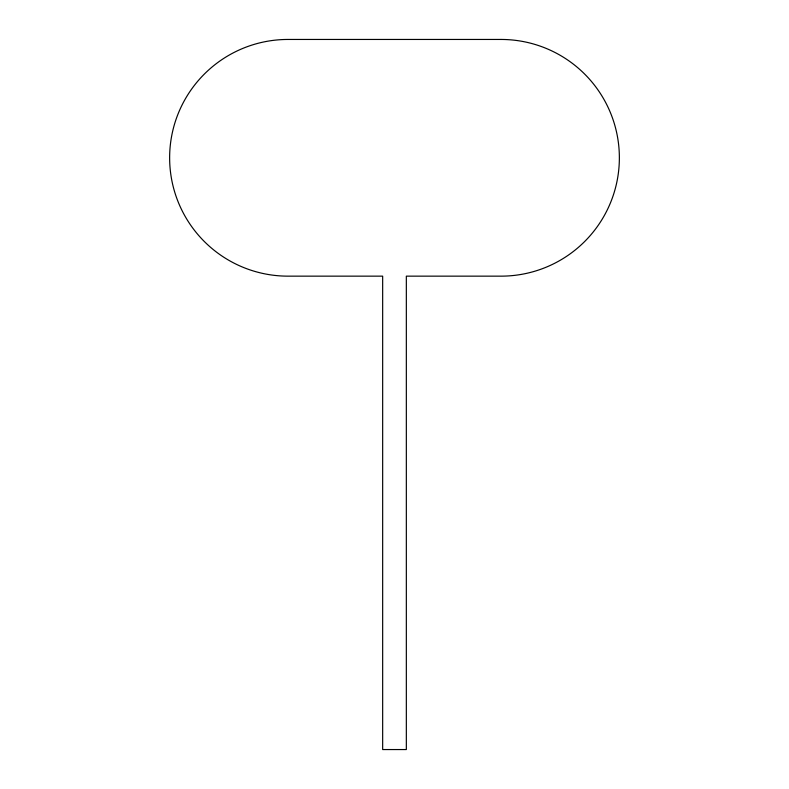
<?xml version="1.0" encoding="UTF-8"?>
<svg xmlns="http://www.w3.org/2000/svg" width="789" height="789" viewBox="0 0 789 789"><rect width="100%" height="100%" fill="white"/><g stroke="black" fill="none" stroke-linecap="round" stroke-linejoin="round"><path stroke-width="1.18" d="M501.015 39.45L287.985 39.45A118.35 118.35 0 0 0 169.635 157.8A118.35 118.35 0 0 0 287.985 276.15L382.665 276.15L382.665 749.55L406.335 749.55L406.335 276.15L501.015 276.15A118.35 118.35 0 0 0 619.365 157.8A118.35 118.35 0 0 0 501.015 39.45"/></g></svg>
